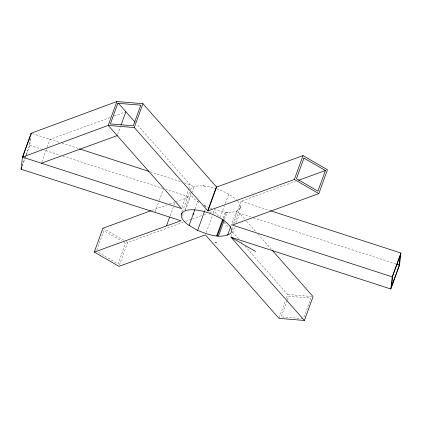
<?xml version="1.0" encoding="UTF-8"?>
<svg xmlns="http://www.w3.org/2000/svg" width="422" height="422" viewBox="0 0 422 422"><rect width="100%" height="100%" fill="white"/><g stroke="black" fill="none" stroke-linecap="round" stroke-linejoin="round"><path stroke-width="0.32" stroke-dasharray="2.11 1.58" d="M30.126 138.748L29.271 146.27L25.747 155.95M26.444 154.547L29.783 145.368L30.727 137.066M22.224 165.63L24.645 158.973M24.866 158.371L25.526 156.557M22.213 166.168L25.331 157.606M25.552 156.995L26.222 155.159M41.831 161.99L46.953 147.916M47.174 147.31L50.065 139.355L110.485 117.369M117.659 134.391L120.333 127.054M96.807 250.088L103.859 230.707L121.547 240.946M119.4 265.127L127.639 242.497L185.058 221.597M155.074 211.944L159.083 200.935M159.305 200.323L163.314 189.309M170.071 215.985L173.853 205.583M174.075 204.971L175.188 201.916M182.056 207.413L188.734 189.061M188.956 188.449L190.29 184.783L136.775 124.094M182.388 211.633L189.736 191.446M182.499 216.46L183.839 212.788M184.952 209.729L189.626 196.884L166.02 189.478M185.258 210.747L191.493 193.619M191.715 193.012L193.941 186.893L190.29 184.783L184.034 182.752M195.085 208.932L197.754 201.589L198.894 202.249M204.744 210.821L205.192 209.597M206.284 232.448L212.962 214.096M213.184 213.485L214.075 211.037L219.303 216.966M220.221 217.441L224.451 205.82M225.343 203.372L228.824 194.146M223.127 218.179L225.353 212.06L227.669 212.271L226.007 212.124L223.554 218.849M224.483 219.567L227.152 212.224M230.913 226.071L236.257 211.39L239.67 213.363L252.831 217.625M232.585 224.467L241.046 201.225L295.384 181.449M232.227 229.468L233.34 226.408M234.453 223.354L240.239 207.45M231.209 236.605L234.769 226.82M236.331 222.536L239.67 213.363L244.881 219.271M279.227 317.755L285.462 300.628M286.353 298.18L287.688 294.509L245.003 246.105M287.134 300.511L281.184 316.864L302.748 318.647M287.356 299.905L288.68 296.27L310.898 298.106L303.624 318.093M240.25 208.236L240.714 207.276L240.493 206.089M190.464 189.879L191.219 188.449L194.109 186.798A26.544 10.244 20 0 1 216.069 188.65M114.183 116.024L125.281 111.983M151.73 210.451L167.165 204.834M169.633 203.937L174.571 202.138M185.675 221.376L191.852 219.129M192.469 218.902L201.727 215.531M204.195 214.634L206.669 213.732M209.755 212.609L214.075 211.037M175.789 201.705L189.626 196.884M287.688 294.509L312.428 296.55M214.133 209.602C222.019 211.68 231.525 214.555 238.979 209.829A26.544 10.244 20 0 0 237.655 201.183M32.383 133.626L59.46 142.399M61.96 143.206L78.861 148.681M150.227 171.801L180.278 181.534M241.046 201.225L269.885 210.562M29.783 145.368L41.657 149.219M42.284 149.42L60.409 155.291M62.91 156.103L162.913 188.497M253.458 217.831L396.385 264.13M209.428 207.846L204.026 205.366M210.014 208.078L212.946 209.212M204.026 205.219L206.305 206.537M102.952 228.202L123.709 240.223M125.956 241.521L127.639 242.497M123.831 242.265L125.54 243.257L118.044 263.85L96.364 251.296M198.73 202.254L196.214 200.55A26.544 10.244 20 0 1 190.027 192.548M246.617 221.244L256.175 232.079M257.911 234.052L271.378 249.318M224.093 222.399L228.888 227.833M232.369 231.783L238.905 239.19M241.083 241.664L241.954 242.65M216.665 188.84A26.544 10.244 20 0 1 223.117 191.34L229.025 194.373A26.544 10.244 20 0 1 237.28 200.761M203.684 185.838L203.066 185.833L204.39 185.944L203.684 185.838"/><path stroke-width="0.63" d="M304.394 320.462L279.005 318.367L205.393 234.896L118.957 266.351L94.27 252.061L180.943 220.743L21.1 169.227L22.482 157.089L31.165 133.231L116.883 101.538L142.952 103.691L216.597 187.067L303.038 155.612L327.493 169.765L318.81 193.619L232.364 225.079L392.217 276.864L390.835 289.001L230.987 237.217L304.394 320.462L313.077 296.603L272.248 250.304M22.851 157.443L22.994 156.187L30.479 135.615M30.943 135.145L31.165 133.231M390.835 289.001L399.518 265.148L400.9 253.005L270.513 210.768M21.1 169.227L21.77 167.392M116.883 101.538L108.201 125.397L22.482 157.089L181.608 208.637L108.201 125.397L134.27 127.544L207.914 210.926L294.356 179.466L303.038 155.612M120.998 125.218L125.898 111.761M134.27 127.544L142.952 103.691M94.27 252.061L102.952 228.202L151.108 210.678M166.505 225.77L169.623 217.209M181.275 214.687L182.536 212.308L185.427 210.652A26.544 10.244 20 0 1 214.434 215.199L220.342 218.232A26.544 10.244 20 0 1 230.296 233.688C220.078 239.279 207.582 234.331 197.623 230.396L187.532 224.404A26.544 10.244 20 0 1 181.275 214.687L181.945 212.852M189.072 225.448L194.864 209.544M197.623 230.396L204.522 211.433M207.677 210.789L216.359 186.93M207.914 210.926L216.597 187.067M216.671 235.919L222.679 219.403M217.319 235.977L223.333 219.461M218.469 236.083L224.04 220.79M227.574 235.244L230.692 226.683M392.217 276.864L400.9 253.005M41.382 163.214L117.216 135.615M298.47 180.326L325.642 170.441M192.833 213.954L194.152 214.065M214.956 242.476L216.623 242.629M79.489 148.887L148.977 171.395M397.012 264.336L399.518 265.148M294.356 179.466L318.81 193.619M230.987 237.217L255.674 251.512M118.171 103L135.035 122.122M392.787 275.861L391.6 286.343L398.948 266.15L400.14 255.669L392.787 275.861M117.87 103.29L110.364 123.904L133.283 125.798L140.79 105.178L117.87 103.29M303.94 158.086L296.434 178.712L317.908 191.145L325.415 170.52L303.94 158.086"/></g></svg>
